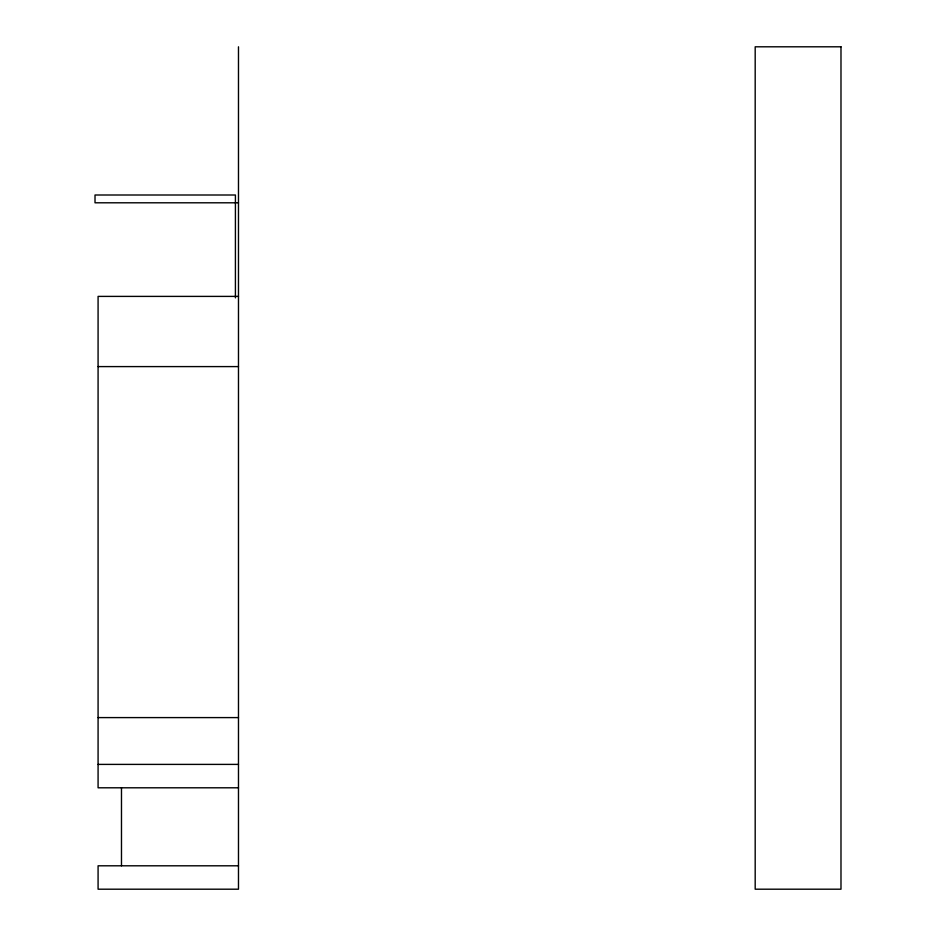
<?xml version="1.0" encoding="UTF-8"?>
<svg xmlns="http://www.w3.org/2000/svg" width="936" height="936" viewBox="0 0 936 936"><rect width="100%" height="100%" fill="white"/><g stroke="black" fill="none" stroke-linecap="round" stroke-linejoin="round"><path stroke-width="1.4" d="M238.481 202.796L95.016 202.796L95.016 195.004L235.416 195.004L235.416 297.859M238.481 296.396L98.081 296.396L98.081 787.796L238.481 787.796M98.081 366.596L238.481 366.596M98.081 717.596L238.481 717.596M98.081 764.396L238.481 764.396M238.481 865.8L98.081 865.8L98.081 889.2L238.481 889.2L238.481 46.8M121.481 787.796L121.481 865.8M840.984 46.8L755.188 46.8L755.188 889.2L840.984 889.2L840.984 46.8"/></g></svg>
